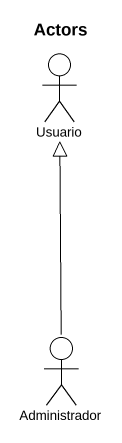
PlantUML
@startuml
title Actors
actor Usuario
actor Administrador
Administrador -up-|> Usuario
@enduml
